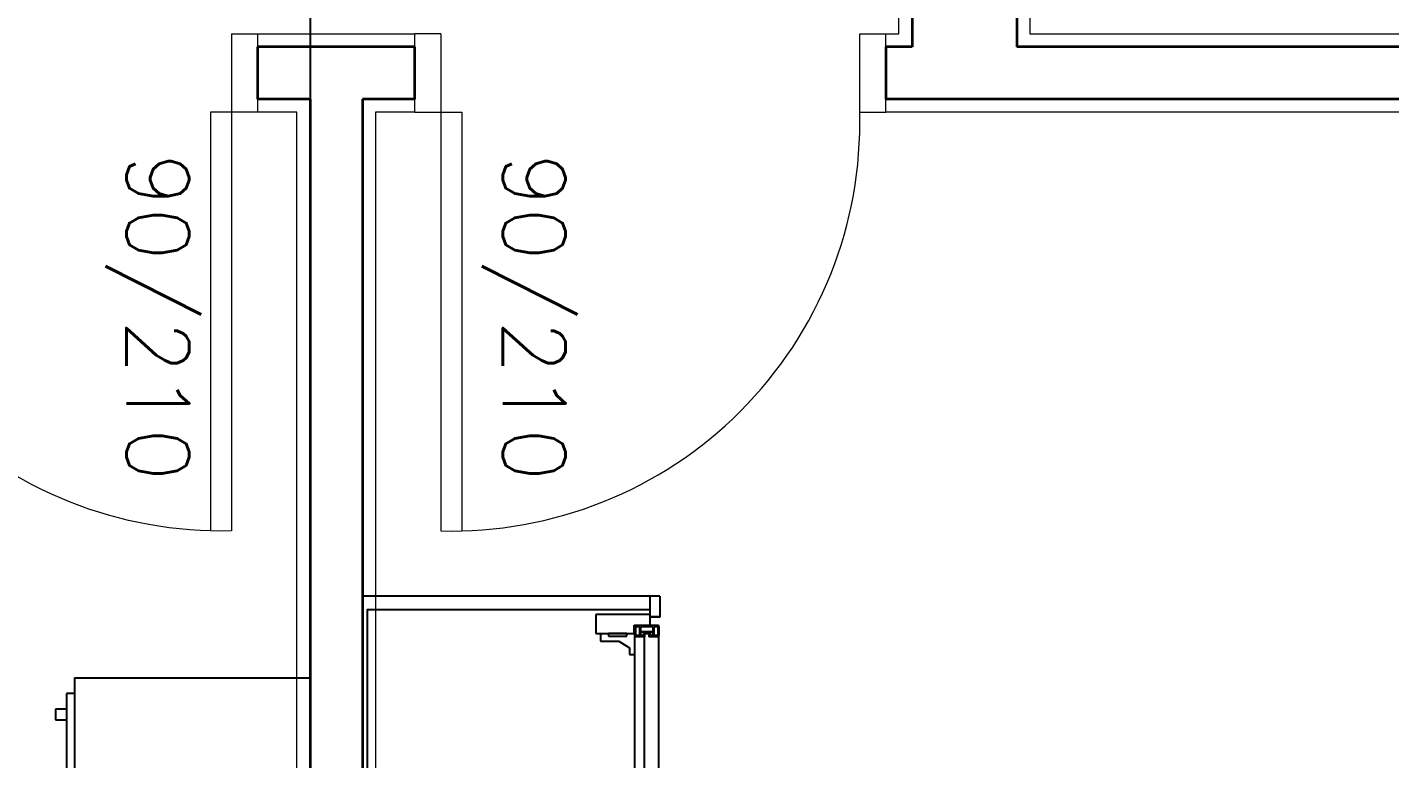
# Model space of a CAD drawing. Header units: inches. Extents: x -7543 to -822, y 102837 to 190349.
# Drawn here: x -831.4742 to -831.4221, y 102836.8612 to 102836.8892 of the extents above; entities that cross this region are included whole.
import ezdxf

# ---------------------------------------------------------------- set-up
doc = ezdxf.new("R2010")
doc.units = ezdxf.units.IN
doc.header["$MEASUREMENT"] = 0
doc.linetypes.add('DASHDOTX2', pattern=[2, 1, -0.5, 0, -0.5])
doc.layers.add('AKS', color=1, linetype='Continuous', lineweight=25)
doc.layers.add('SIVA', color=150, linetype='Continuous', lineweight=15)
for name, color, linetype, lineweight, true_color in [('DUVAR', 7, 'Continuous', 35, 0xfc4642), ('KAPI', 7, 'Continuous', 18, 0xffb360), ('TEFRİŞ', 7, 'Continuous', 25, 0x78462c)]:
    doc.layers.add(name, color=color, linetype=linetype, lineweight=lineweight, true_color=true_color)
doc.styles.add('TXTX', font='TXTX')

# ---------------------------------------------------------------- blocks, each defined once
blk = doc.blocks.new('A$C00897202')
at = {"layer": 'KAPI'}
for p, q in [((81, 15), (81, 95)), ((85, 15), (85, 95)), ((5, 15), (0, 15)), ((5, 15), (5, 0)), ((85, 15), (81, 15)), ((85, 0), (85, 15)), ((90, 15), (85, 15)), ((5, 0), (0, 0)), ((85, 0), (90, 0))]:
    blk.add_line(p, q, dxfattribs=at)
blk.add_arc((83, 17), 78.03, 88.5312, 181.4688, dxfattribs=at)

msp = doc.modelspace()

# ---------------------------------------------------------------- linework, layer by layer
at = {"layer": 'AKS', "linetype": 'DASHDOTX2', "ltscale": 10}
msp.add_line((-831.463377, 102837.241781), (-831.463377, 102836.729325), dxfattribs=at)
at = {"layer": 'DUVAR'}
for p, q in [((-831.440377, 102836.890431), (-831.440377, 102836.888431)), ((-831.436377, 102836.890431), (-831.436377, 102836.888431)), ((-831.459377, 102836.888431), (-831.465377, 102836.888431)), ((-831.465377, 102836.886431), (-831.465377, 102836.888431)), ((-831.459377, 102836.886431), (-831.459377, 102836.888431)), ((-831.440377, 102836.888431), (-831.441377, 102836.888431)), ((-831.440377, 102836.888431), (-831.441377, 102836.888431)), ((-831.441377, 102836.888431), (-831.441377, 102836.886431)), ((-831.379377, 102836.888431), (-831.436377, 102836.888431)), ((-831.463377, 102836.886431), (-831.465377, 102836.886431)), ((-831.463377, 102836.886431), (-831.463377, 102836.810431)), ((-831.459377, 102836.886431), (-831.461377, 102836.886431)), ((-831.461377, 102836.886431), (-831.461377, 102836.814431)), ((-831.371377, 102836.886431), (-831.441377, 102836.886431))]:
    msp.add_line(p, q, dxfattribs=at)
at = {"layer": 'KAPI'}
for p, q in [((-831.465377, 102836.885931), (-831.465377, 102836.888931)), ((-831.459377, 102836.885931), (-831.459377, 102836.888931)), ((-831.441377, 102836.885931), (-831.441377, 102836.888931))]:
    msp.add_line(p, q, dxfattribs=at)
at = {"layer": 'SIVA'}
for p, q in [((-831.440877, 102836.888931), (-831.440877, 102836.890431)), ((-831.435877, 102836.890431), (-831.435877, 102836.888931)), ((-831.465377, 102836.888931), (-831.459377, 102836.888931)), ((-831.441377, 102836.888931), (-831.440877, 102836.888931)), ((-831.435877, 102836.888931), (-831.379877, 102836.888931)), ((-831.463877, 102836.885931), (-831.465377, 102836.885931)), ((-831.463877, 102836.810431), (-831.463877, 102836.885931)), ((-831.459377, 102836.885931), (-831.460877, 102836.885931)), ((-831.460877, 102836.885931), (-831.460877, 102836.814931)), ((-831.377877, 102836.885931), (-831.441377, 102836.885931))]:
    msp.add_line(p, q, dxfattribs=at)
at = {"layer": 'TEFRİŞ'}
for p, q in [((-831.450377, 102836.867431), (-831.461377, 102836.867431)), ((-831.461377, 102836.867431), (-831.461377, 102836.814431)), ((-831.450012, 102836.867431), (-831.450377, 102836.867431)), ((-831.452457, 102836.866731), (-831.452457, 102836.866011)), ((-831.450377, 102836.866731), (-831.452457, 102836.866731)), ((-831.450377, 102836.866331), (-831.450377, 102836.866731)), ((-831.450017, 102836.866631), (-831.450377, 102836.866631)), ((-831.452457, 102836.866011), (-831.450997, 102836.866011)), ((-831.452277, 102836.866011), (-831.452277, 102836.865711)), ((-831.452277, 102836.866011), (-831.450977, 102836.866011)), ((-831.451977, 102836.866011), (-831.451977, 102836.865911)), ((-831.451277, 102836.866011), (-831.451977, 102836.866011)), ((-831.451977, 102836.865911), (-831.451277, 102836.865911)), ((-831.451277, 102836.865911), (-831.451277, 102836.866011)), ((-831.450997, 102836.866331), (-831.450377, 102836.866331)), ((-831.450997, 102836.866011), (-831.450997, 102836.866331)), ((-831.45098, 102836.866269), (-831.45098, 102836.865929)), ((-831.45098, 102836.865929), (-831.45098, 102836.858799)), ((-831.450087, 102836.866312), (-831.450937, 102836.866312)), ((-831.450937, 102836.866269), (-831.450937, 102836.865929)), ((-831.450788, 102836.866269), (-831.450937, 102836.866269)), ((-831.450788, 102836.865929), (-831.450937, 102836.865929)), ((-831.450193, 102836.866312), (-831.450831, 102836.866312)), ((-831.450788, 102836.866269), (-831.450788, 102836.865929)), ((-831.450746, 102836.866269), (-831.450746, 102836.866078)), ((-831.450278, 102836.866269), (-831.450746, 102836.866269)), ((-831.450278, 102836.866078), (-831.450746, 102836.866078)), ((-831.450746, 102836.866057), (-831.450746, 102836.865929)), ((-831.45064, 102836.866057), (-831.450746, 102836.866057)), ((-831.45064, 102836.865929), (-831.450746, 102836.865929)), ((-831.45064, 102836.866078), (-831.45064, 102836.865929)), ((-831.450597, 102836.866036), (-831.450597, 102836.865887)), ((-831.450427, 102836.866036), (-831.450597, 102836.866036)), ((-831.450427, 102836.866001), (-831.450597, 102836.866001)), ((-831.450427, 102836.866036), (-831.450427, 102836.865887)), ((-831.450385, 102836.866078), (-831.450385, 102836.865929)), ((-831.450278, 102836.866057), (-831.450385, 102836.866057)), ((-831.450278, 102836.865929), (-831.450385, 102836.865929)), ((-831.450278, 102836.866269), (-831.450278, 102836.866078)), ((-831.450278, 102836.866057), (-831.450278, 102836.865929)), ((-831.450236, 102836.866269), (-831.450236, 102836.865929)), ((-831.450087, 102836.866269), (-831.450236, 102836.866269)), ((-831.450236, 102836.866269), (-831.450236, 102836.865929)), ((-831.450087, 102836.866269), (-831.450236, 102836.866269)), ((-831.450087, 102836.865929), (-831.450236, 102836.865929)), ((-831.450087, 102836.865929), (-831.450236, 102836.865929)), ((-831.450087, 102836.866269), (-831.450087, 102836.865929)), ((-831.450087, 102836.866269), (-831.450087, 102836.865929)), ((-831.450045, 102836.866269), (-831.450045, 102836.865929)), ((-831.450045, 102836.866269), (-831.450045, 102836.865929)), ((-831.450045, 102836.85771), (-831.450045, 102836.866269)), ((-831.452277, 102836.865711), (-831.451577, 102836.865711)), ((-831.451577, 102836.865711), (-831.451177, 102836.865461)), ((-831.451177, 102836.865461), (-831.451177, 102836.865211)), ((-831.450597, 102836.865887), (-831.450937, 102836.865887)), ((-831.450597, 102836.858651), (-831.450597, 102836.865887)), ((-831.450087, 102836.865887), (-831.450427, 102836.865887)), ((-831.451177, 102836.865211), (-831.450977, 102836.865211)), ((-831.472377, 102836.86431), (-831.472377, 102836.85811)), ((-831.472377, 102836.86431), (-831.463377, 102836.86431)), ((-831.472377, 102836.86431), (-831.463377, 102836.86431)), ((-831.463377, 102836.85811), (-831.463377, 102836.86431)), ((-831.472677, 102836.86371), (-831.472677, 102836.85851)), ((-831.472377, 102836.86371), (-831.472677, 102836.86371)), ((-831.473099, 102836.86311), (-831.473099, 102836.86271)), ((-831.472677, 102836.86311), (-831.473099, 102836.86311)), ((-831.473099, 102836.86271), (-831.472677, 102836.86271))]:
    msp.add_line(p, q, dxfattribs=at)
for points in [[(-831.450012, 102836.867431), (-831.450012, 102836.86664), (-831.450377, 102836.86664), (-831.450377, 102836.867431)], [(-831.461177, 102836.817031), (-831.461177, 102836.866931), (-831.450377, 102836.866931)]]:
    msp.add_lwpolyline(points, dxfattribs=at)
for centre, start, end in [((-831.450937, 102836.866269), 90, 180), ((-831.450937, 102836.865929), 180, 270), ((-831.450087, 102836.866269), 0, 90), ((-831.450087, 102836.866269), 0, 90), ((-831.450087, 102836.865929), 270, 0), ((-831.450087, 102836.865929), 270, 0)]:
    msp.add_arc(centre, 0.0000425, start, end, dxfattribs=at)

# ---------------------------------------------------------------- block references
at = {"layer": 'KAPI', "extrusion": (0, 0, -1), "xscale": 0.0001999999999497959, "yscale": 0.0001999999999497959, "zscale": -0.0002, "rotation": 180}
msp.add_blockref('A$C00897202', (831.483377, 102836.888931), dxfattribs=at)
at = {"layer": 'KAPI', "xscale": 0.0001999999999497959, "yscale": 0.0001999999999497959, "zscale": 0.0001999999999497959, "rotation": 180}
msp.add_blockref('A$C00897202', (-831.441377, 102836.888931), dxfattribs=at)

# ---------------------------------------------------------------- texts
at = {"layer": 'KAPI', "style": 'TXTX'}
for p in [(-831.470395, 102836.884367), (-831.456011, 102836.884367)]:
    msp.add_text('90/210', height=0.0024, rotation=270, dxfattribs=at).set_placement(p)

doc.saveas('drawing.dxf')
